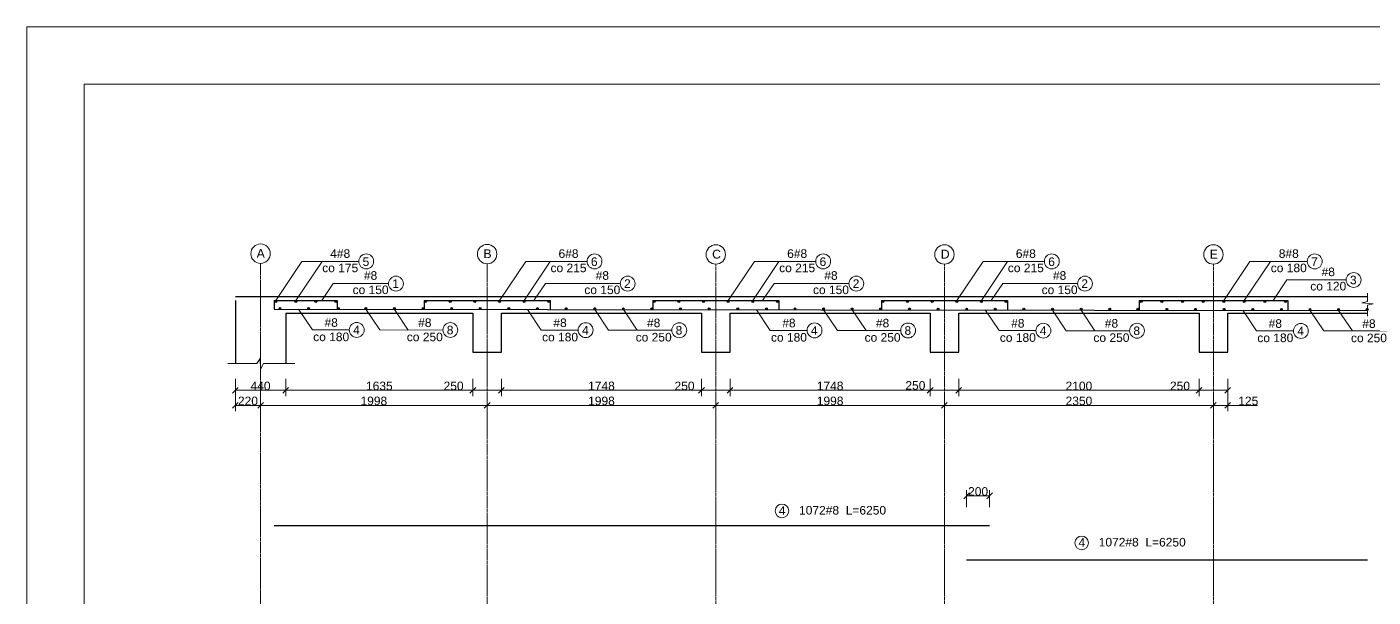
# Model space of a CAD drawing. Header units: millimetres. Extents: x 167217 to 300968, y 226456 to 301181.
# Drawn here: x 192665 to 204427, y 236325 to 241306 of the extents above; entities that cross this region are included whole.
import ezdxf

# ---------------------------------------------------------------- set-up
doc = ezdxf.new("R2010")
doc.units = ezdxf.units.MM
doc.linetypes.add('ACAD_ISO03W100', pattern=[30, 12, -18])
doc.linetypes.add('CENTER2', pattern=[28.575, 19.05, -3.175, 3.175, -3.175])
doc.layers.get('0').update_dxf_attribs({"lineweight": 5})
doc.layers.get('Defpoints').update_dxf_attribs({"lineweight": 25})
for name, color, linetype, lineweight in [('Linie', 7, 'Continuous', 5), ('opisówka', 255, 'Continuous', 5), ('Osie', 7, 'ACAD_ISO03W100', 5), ('zbrojenie dolne', 210, 'Continuous', 25), ('zbrojenie górne', 70, 'Continuous', 25), ('Ściany', 1, 'Continuous', 25)]:
    doc.layers.add(name, color=color, linetype=linetype, lineweight=lineweight)
doc.styles.add('KB2', font='arial.ttf', dxfattribs={"height": 230})
doc.styles.get("Standard").update_dxf_attribs({"font": 'arial.ttf'})
doc.dimstyles.new('Kopia KB2', dxfattribs={"dimscale": 0, "dimtxt": 75, "dimasz": 50, "dimexe": 50, "dimexo": 6.25, "dimtad": 1, "dimdec": 0, "dimtxsty": 'Standard', "dimblk": 'OBLIQUE', "dimcen": 2.5, "dimclrd": 256, "dimadec": 0, "dimazin": 0, "dimtfac": 1, "dimtdec": 0, "dimtmove": 0, "dimatfit": 2, "dimldrblk": 'DOT', "dimfxl": 100, "dimfxlon": 1, "dimlwd": 5, "dimlwe": 5, "dimarcsym": 0})

# ---------------------------------------------------------------- blocks, each defined once
blk = doc.blocks.new('*U61')
at = {"layer": 'Osie', "color": 0, "linetype": 'CENTER2', "transparency": 16777216}
blk.add_line((0, 616), (0, -10143), dxfattribs=at)
blk = doc.blocks.new('*U62')
at = {"layer": 'Osie', "color": 0, "linetype": 'CENTER2', "transparency": 16777216}
blk.add_line((0, 602), (0, -10148), dxfattribs=at)
blk = doc.blocks.new('*U63')
at = {"layer": 'Osie', "color": 0, "linetype": 'CENTER2', "transparency": 16777216}
blk.add_line((0, 599), (0, -10144), dxfattribs=at)
blk = doc.blocks.new('*U64')
at = {"layer": 'Osie', "color": 0, "linetype": 'CENTER2', "transparency": 16777216}
blk.add_line((0, 599), (0, -10144), dxfattribs=at)
blk = doc.blocks.new('*U65')
at = {"layer": 'Osie', "color": 0, "linetype": 'CENTER2', "transparency": 16777216}
blk.add_line((0, 599), (0, -10144), dxfattribs=at)
blk = doc.blocks.new('_Oblique')
at = {"color": 0, "linetype": 'ByBlock', "lineweight": -2}
blk.add_line((-0.5, -0.5), (0.5, 0.5), dxfattribs=at)
blk = doc.blocks.new('*D208')
at = {"layer": 'Defpoints', "color": 0, "lineweight": 5, "ltscale": 100, "transparency": 16777216}
for p in [(201076, 237209), (201076, 236951), (200876, 236651)]:
    blk.add_point(p, dxfattribs=at)
at = {"layer": 'opisówka', "color": 0, "linetype": 'Continuous', "lineweight": 5, "ltscale": 100, "transparency": 16777216}
for p, q in [((200876, 237109), (200876, 237259)), ((201076, 237109), (201076, 237259))]:
    blk.add_line(p, q, dxfattribs=at)
at = {"layer": 'opisówka', "linetype": 'Continuous', "lineweight": 5, "ltscale": 100, "transparency": 16777216}
blk.add_line((200876, 237209), (201076, 237209), dxfattribs=at)
at = {"layer": 'opisówka', "lineweight": 5, "ltscale": 100, "transparency": 16777216, "xscale": 50, "yscale": 50, "zscale": 50, "rotation": 180}
blk.add_blockref('_Oblique', (200876, 237209), dxfattribs=at)
at = {"layer": 'opisówka', "lineweight": 5, "ltscale": 100, "transparency": 16777216, "xscale": 50, "yscale": 50, "zscale": 50}
blk.add_blockref('_Oblique', (201076, 237209), dxfattribs=at)
at = {"layer": 'opisówka', "color": 0, "ltscale": 100, "transparency": 16777216, "insert": (200976, 237247), "char_height": 75, "attachment_point": 5}
blk.add_mtext('200', dxfattribs=at)
blk = doc.blocks.new('_Dot')
at = {"color": 0, "linetype": 'ByBlock', "lineweight": -2}
blk.add_line((-0.5, 0), (-1, 0), dxfattribs=at)
at = {"color": 0, "linetype": 'ByBlock', "const_width": 0.5}
blk.add_lwpolyline([(-0.25, 0, 1), (0.25, 0, 1)], format="xyb", close=True, dxfattribs=at)
blk = doc.blocks.new('*D220')
at = {"layer": 'Defpoints', "color": 0, "lineweight": 5, "ltscale": 100, "transparency": 16777216}
for p in [(194486, 238364), (194926, 238364), (194926, 238131)]:
    blk.add_point(p, dxfattribs=at)
at = {"layer": 'opisówka', "color": 0, "linetype": 'Continuous', "lineweight": 5, "ltscale": 100, "transparency": 16777216}
for p, q in [((194486, 238231), (194486, 238081)), ((194926, 238231), (194926, 238081))]:
    blk.add_line(p, q, dxfattribs=at)
at = {"layer": 'opisówka', "linetype": 'Continuous', "lineweight": 5, "ltscale": 100, "transparency": 16777216}
blk.add_line((194486, 238131), (194926, 238131), dxfattribs=at)
at = {"layer": 'opisówka', "lineweight": 5, "ltscale": 100, "transparency": 16777216, "xscale": 50, "yscale": 50, "zscale": 50, "rotation": 180}
blk.add_blockref('_Oblique', (194486, 238131), dxfattribs=at)
at = {"layer": 'opisówka', "lineweight": 5, "ltscale": 100, "transparency": 16777216, "xscale": 50, "yscale": 50, "zscale": 50}
blk.add_blockref('_Oblique', (194926, 238131), dxfattribs=at)
at = {"layer": 'opisówka', "color": 0, "ltscale": 100, "transparency": 16777216, "insert": (194706, 238169), "char_height": 75, "attachment_point": 5}
blk.add_mtext('440', dxfattribs=at)
blk = doc.blocks.new('*D221')
at = {"layer": 'Defpoints', "color": 0, "lineweight": 5, "ltscale": 100, "transparency": 16777216}
for p in [(196561, 238464), (194926, 238364), (196561, 238131)]:
    blk.add_point(p, dxfattribs=at)
at = {"layer": 'opisówka', "color": 0, "linetype": 'Continuous', "lineweight": 5, "ltscale": 100, "transparency": 16777216}
for p, q in [((194926, 238231), (194926, 238081)), ((196561, 238231), (196561, 238081))]:
    blk.add_line(p, q, dxfattribs=at)
at = {"layer": 'opisówka', "linetype": 'Continuous', "lineweight": 5, "ltscale": 100, "transparency": 16777216}
blk.add_line((194926, 238131), (196561, 238131), dxfattribs=at)
at = {"layer": 'opisówka', "lineweight": 5, "ltscale": 100, "transparency": 16777216, "xscale": 50, "yscale": 50, "zscale": 50, "rotation": 180}
blk.add_blockref('_Oblique', (194926, 238131), dxfattribs=at)
at = {"layer": 'opisówka', "lineweight": 5, "ltscale": 100, "transparency": 16777216, "xscale": 50, "yscale": 50, "zscale": 50}
blk.add_blockref('_Oblique', (196561, 238131), dxfattribs=at)
at = {"layer": 'opisówka', "color": 0, "ltscale": 100, "transparency": 16777216, "insert": (195744, 238169), "char_height": 75, "attachment_point": 5}
blk.add_mtext('{\\fArial|b0|i0|c238|p34;1635}', dxfattribs=at)
blk = doc.blocks.new('*D222')
at = {"layer": 'Defpoints', "color": 0, "lineweight": 5, "ltscale": 100, "transparency": 16777216}
for p in [(196561, 238464), (196811, 238464), (196811, 238131)]:
    blk.add_point(p, dxfattribs=at)
at = {"layer": 'opisówka', "color": 0, "linetype": 'Continuous', "lineweight": 5, "ltscale": 100, "transparency": 16777216}
for p, q in [((196561, 238231), (196561, 238081)), ((196811, 238231), (196811, 238081))]:
    blk.add_line(p, q, dxfattribs=at)
at = {"layer": 'opisówka', "linetype": 'Continuous', "lineweight": 5, "ltscale": 100, "transparency": 16777216}
for p, q in [((196309, 238131), (196561, 238131)), ((196561, 238131), (196811, 238131))]:
    blk.add_line(p, q, dxfattribs=at)
at = {"layer": 'opisówka', "lineweight": 5, "ltscale": 100, "transparency": 16777216, "xscale": 50, "yscale": 50, "zscale": 50, "rotation": 180}
blk.add_blockref('_Oblique', (196561, 238131), dxfattribs=at)
at = {"layer": 'opisówka', "lineweight": 5, "ltscale": 100, "transparency": 16777216, "xscale": 50, "yscale": 50, "zscale": 50}
blk.add_blockref('_Oblique', (196811, 238131), dxfattribs=at)
at = {"layer": 'opisówka', "color": 0, "ltscale": 100, "transparency": 16777216, "insert": (196393, 238169), "char_height": 75, "attachment_point": 5}
blk.add_mtext('250', dxfattribs=at)
blk = doc.blocks.new('*D223')
at = {"layer": 'Defpoints', "color": 0, "lineweight": 5, "ltscale": 100, "transparency": 16777216}
for p in [(196811, 238464), (198559, 238464), (198559, 238131)]:
    blk.add_point(p, dxfattribs=at)
at = {"layer": 'opisówka', "color": 0, "linetype": 'Continuous', "lineweight": 5, "ltscale": 100, "transparency": 16777216}
for p, q in [((196811, 238231), (196811, 238081)), ((198559, 238231), (198559, 238081))]:
    blk.add_line(p, q, dxfattribs=at)
at = {"layer": 'opisówka', "linetype": 'Continuous', "lineweight": 5, "ltscale": 100, "transparency": 16777216}
blk.add_line((196811, 238131), (198559, 238131), dxfattribs=at)
at = {"layer": 'opisówka', "lineweight": 5, "ltscale": 100, "transparency": 16777216, "xscale": 50, "yscale": 50, "zscale": 50, "rotation": 180}
blk.add_blockref('_Oblique', (196811, 238131), dxfattribs=at)
at = {"layer": 'opisówka', "lineweight": 5, "ltscale": 100, "transparency": 16777216, "xscale": 50, "yscale": 50, "zscale": 50}
blk.add_blockref('_Oblique', (198559, 238131), dxfattribs=at)
at = {"layer": 'opisówka', "color": 0, "ltscale": 100, "transparency": 16777216, "insert": (197685, 238169), "char_height": 75, "attachment_point": 5}
blk.add_mtext('{\\fArial|b0|i0|c238|p34;1748}', dxfattribs=at)
blk = doc.blocks.new('*D224')
at = {"layer": 'Defpoints', "color": 0, "lineweight": 5, "ltscale": 100, "transparency": 16777216}
for p in [(198559, 238464), (198809, 238464), (198809, 238131)]:
    blk.add_point(p, dxfattribs=at)
at = {"layer": 'opisówka', "color": 0, "linetype": 'Continuous', "lineweight": 5, "ltscale": 100, "transparency": 16777216}
for p, q in [((198559, 238231), (198559, 238081)), ((198809, 238231), (198809, 238081))]:
    blk.add_line(p, q, dxfattribs=at)
at = {"layer": 'opisówka', "linetype": 'Continuous', "lineweight": 5, "ltscale": 100, "transparency": 16777216}
for p, q in [((198327, 238131), (198559, 238131)), ((198559, 238131), (198809, 238131))]:
    blk.add_line(p, q, dxfattribs=at)
at = {"layer": 'opisówka', "lineweight": 5, "ltscale": 100, "transparency": 16777216, "xscale": 50, "yscale": 50, "zscale": 50, "rotation": 180}
blk.add_blockref('_Oblique', (198559, 238131), dxfattribs=at)
at = {"layer": 'opisówka', "lineweight": 5, "ltscale": 100, "transparency": 16777216, "xscale": 50, "yscale": 50, "zscale": 50}
blk.add_blockref('_Oblique', (198809, 238131), dxfattribs=at)
at = {"layer": 'opisówka', "color": 0, "ltscale": 100, "transparency": 16777216, "insert": (198411, 238169), "char_height": 75, "attachment_point": 5}
blk.add_mtext('250', dxfattribs=at)
blk = doc.blocks.new('*D225')
at = {"layer": 'Defpoints', "color": 0, "lineweight": 5, "ltscale": 100, "transparency": 16777216}
for p in [(198809, 238464), (200557, 238464), (200557, 238131)]:
    blk.add_point(p, dxfattribs=at)
at = {"layer": 'opisówka', "color": 0, "linetype": 'Continuous', "lineweight": 5, "ltscale": 100, "transparency": 16777216}
for p, q in [((198809, 238231), (198809, 238081)), ((200557, 238231), (200557, 238081))]:
    blk.add_line(p, q, dxfattribs=at)
at = {"layer": 'opisówka', "linetype": 'Continuous', "lineweight": 5, "ltscale": 100, "transparency": 16777216}
blk.add_line((198809, 238131), (200557, 238131), dxfattribs=at)
at = {"layer": 'opisówka', "lineweight": 5, "ltscale": 100, "transparency": 16777216, "xscale": 50, "yscale": 50, "zscale": 50, "rotation": 180}
blk.add_blockref('_Oblique', (198809, 238131), dxfattribs=at)
at = {"layer": 'opisówka', "lineweight": 5, "ltscale": 100, "transparency": 16777216, "xscale": 50, "yscale": 50, "zscale": 50}
blk.add_blockref('_Oblique', (200557, 238131), dxfattribs=at)
at = {"layer": 'opisówka', "color": 0, "ltscale": 100, "transparency": 16777216, "insert": (199683, 238169), "char_height": 75, "attachment_point": 5}
blk.add_mtext('{\\fArial|b0|i0|c238|p34;1748}', dxfattribs=at)
blk = doc.blocks.new('*D226')
at = {"layer": 'Defpoints', "color": 0, "lineweight": 5, "ltscale": 100, "transparency": 16777216}
for p in [(200557, 238464), (200807, 238464), (200807, 238131)]:
    blk.add_point(p, dxfattribs=at)
at = {"layer": 'opisówka', "color": 0, "linetype": 'Continuous', "lineweight": 5, "ltscale": 100, "transparency": 16777216}
for p, q in [((200557, 238231), (200557, 238081)), ((200807, 238231), (200807, 238081))]:
    blk.add_line(p, q, dxfattribs=at)
at = {"layer": 'opisówka', "linetype": 'Continuous', "lineweight": 5, "ltscale": 100, "transparency": 16777216}
blk.add_line((200557, 238131), (200807, 238131), dxfattribs=at)
at = {"layer": 'opisówka', "lineweight": 5, "ltscale": 100, "transparency": 16777216, "xscale": 50, "yscale": 50, "zscale": 50, "rotation": 180}
blk.add_blockref('_Oblique', (200557, 238131), dxfattribs=at)
at = {"layer": 'opisówka', "lineweight": 5, "ltscale": 100, "transparency": 16777216, "xscale": 50, "yscale": 50, "zscale": 50}
blk.add_blockref('_Oblique', (200807, 238131), dxfattribs=at)
at = {"layer": 'opisówka', "color": 0, "ltscale": 100, "transparency": 16777216, "insert": (200428, 238173), "char_height": 75, "attachment_point": 5}
blk.add_mtext('250', dxfattribs=at)
blk = doc.blocks.new('*D227')
at = {"layer": 'Defpoints', "color": 0, "lineweight": 5, "ltscale": 100, "transparency": 16777216}
for p in [(200807, 238464), (202907, 238464), (202907, 238131)]:
    blk.add_point(p, dxfattribs=at)
at = {"layer": 'opisówka', "color": 0, "linetype": 'Continuous', "lineweight": 5, "ltscale": 100, "transparency": 16777216}
for p, q in [((200807, 238231), (200807, 238081)), ((202907, 238231), (202907, 238081))]:
    blk.add_line(p, q, dxfattribs=at)
at = {"layer": 'opisówka', "linetype": 'Continuous', "lineweight": 5, "ltscale": 100, "transparency": 16777216}
blk.add_line((200807, 238131), (202907, 238131), dxfattribs=at)
at = {"layer": 'opisówka', "lineweight": 5, "ltscale": 100, "transparency": 16777216, "xscale": 50, "yscale": 50, "zscale": 50, "rotation": 180}
blk.add_blockref('_Oblique', (200807, 238131), dxfattribs=at)
at = {"layer": 'opisówka', "lineweight": 5, "ltscale": 100, "transparency": 16777216, "xscale": 50, "yscale": 50, "zscale": 50}
blk.add_blockref('_Oblique', (202907, 238131), dxfattribs=at)
at = {"layer": 'opisówka', "color": 0, "ltscale": 100, "transparency": 16777216, "insert": (201857, 238169), "char_height": 75, "attachment_point": 5}
blk.add_mtext('{\\fArial|b0|i0|c238|p34;2100}', dxfattribs=at)
blk = doc.blocks.new('*D228')
at = {"layer": 'Defpoints', "color": 0, "lineweight": 5, "ltscale": 100, "transparency": 16777216}
for p in [(202907, 238464), (203157, 238464), (203157, 238131)]:
    blk.add_point(p, dxfattribs=at)
at = {"layer": 'opisówka', "color": 0, "linetype": 'Continuous', "lineweight": 5, "ltscale": 100, "transparency": 16777216}
for p, q in [((202907, 238231), (202907, 238081)), ((203157, 238231), (203157, 238081))]:
    blk.add_line(p, q, dxfattribs=at)
at = {"layer": 'opisówka', "linetype": 'Continuous', "lineweight": 5, "ltscale": 100, "transparency": 16777216}
for p, q in [((202656, 238131), (202907, 238131)), ((202907, 238131), (203157, 238131))]:
    blk.add_line(p, q, dxfattribs=at)
at = {"layer": 'opisówka', "lineweight": 5, "ltscale": 100, "transparency": 16777216, "xscale": 50, "yscale": 50, "zscale": 50, "rotation": 180}
blk.add_blockref('_Oblique', (202907, 238131), dxfattribs=at)
at = {"layer": 'opisówka', "lineweight": 5, "ltscale": 100, "transparency": 16777216, "xscale": 50, "yscale": 50, "zscale": 50}
blk.add_blockref('_Oblique', (203157, 238131), dxfattribs=at)
at = {"layer": 'opisówka', "color": 0, "ltscale": 100, "transparency": 16777216, "insert": (202740, 238169), "char_height": 75, "attachment_point": 5}
blk.add_mtext('250', dxfattribs=at)
blk = doc.blocks.new('*D219')
at = {"layer": 'Defpoints', "color": 0, "lineweight": 5, "ltscale": 100, "transparency": 16777216}
for p in [(194486, 238361), (194706, 238361), (194706, 237999)]:
    blk.add_point(p, dxfattribs=at)
at = {"layer": 'opisówka', "color": 0, "linetype": 'Continuous', "lineweight": 5, "ltscale": 100, "transparency": 16777216}
for p, q in [((194486, 238099), (194486, 237949)), ((194706, 238099), (194706, 237949))]:
    blk.add_line(p, q, dxfattribs=at)
at = {"layer": 'opisówka', "linetype": 'Continuous', "lineweight": 5, "ltscale": 100, "transparency": 16777216}
blk.add_line((194486, 237999), (194706, 237999), dxfattribs=at)
at = {"layer": 'opisówka', "lineweight": 5, "ltscale": 100, "transparency": 16777216, "xscale": 50, "yscale": 50, "zscale": 50, "rotation": 180}
blk.add_blockref('_Oblique', (194486, 237999), dxfattribs=at)
at = {"layer": 'opisówka', "lineweight": 5, "ltscale": 100, "transparency": 16777216, "xscale": 50, "yscale": 50, "zscale": 50}
blk.add_blockref('_Oblique', (194706, 237999), dxfattribs=at)
at = {"layer": 'opisówka', "color": 0, "ltscale": 100, "transparency": 16777216, "insert": (194596, 238038), "char_height": 75, "attachment_point": 5}
blk.add_mtext('220', dxfattribs=at)
blk = doc.blocks.new('*D229')
at = {"layer": 'Defpoints', "color": 0, "lineweight": 5, "ltscale": 100, "transparency": 16777216}
for p in [(196686, 238464), (194706, 238364), (196686, 237999)]:
    blk.add_point(p, dxfattribs=at)
at = {"layer": 'opisówka', "color": 0, "linetype": 'Continuous', "lineweight": 5, "ltscale": 100, "transparency": 16777216}
for p, q in [((194706, 238099), (194706, 237949)), ((196686, 238099), (196686, 237949))]:
    blk.add_line(p, q, dxfattribs=at)
at = {"layer": 'opisówka', "linetype": 'Continuous', "lineweight": 5, "ltscale": 100, "transparency": 16777216}
blk.add_line((194706, 237999), (196686, 237999), dxfattribs=at)
at = {"layer": 'opisówka', "lineweight": 5, "ltscale": 100, "transparency": 16777216, "xscale": 50, "yscale": 50, "zscale": 50, "rotation": 180}
blk.add_blockref('_Oblique', (194706, 237999), dxfattribs=at)
at = {"layer": 'opisówka', "lineweight": 5, "ltscale": 100, "transparency": 16777216, "xscale": 50, "yscale": 50, "zscale": 50}
blk.add_blockref('_Oblique', (196686, 237999), dxfattribs=at)
at = {"layer": 'opisówka', "color": 0, "ltscale": 100, "transparency": 16777216, "insert": (195696, 238038), "char_height": 75, "attachment_point": 5}
blk.add_mtext('{\\fArial|b0|i0|c238|p34;1998}', dxfattribs=at)
blk = doc.blocks.new('*D230')
at = {"layer": 'Defpoints', "color": 0, "lineweight": 5, "ltscale": 100, "transparency": 16777216}
for p in [(196686, 238464), (198684, 238464), (198684, 237999)]:
    blk.add_point(p, dxfattribs=at)
at = {"layer": 'opisówka', "color": 0, "linetype": 'Continuous', "lineweight": 5, "ltscale": 100, "transparency": 16777216}
for p, q in [((196686, 238099), (196686, 237949)), ((198684, 238099), (198684, 237949))]:
    blk.add_line(p, q, dxfattribs=at)
at = {"layer": 'opisówka', "linetype": 'Continuous', "lineweight": 5, "ltscale": 100, "transparency": 16777216}
blk.add_line((196686, 237999), (198684, 237999), dxfattribs=at)
at = {"layer": 'opisówka', "lineweight": 5, "ltscale": 100, "transparency": 16777216, "xscale": 50, "yscale": 50, "zscale": 50, "rotation": 180}
blk.add_blockref('_Oblique', (196686, 237999), dxfattribs=at)
at = {"layer": 'opisówka', "lineweight": 5, "ltscale": 100, "transparency": 16777216, "xscale": 50, "yscale": 50, "zscale": 50}
blk.add_blockref('_Oblique', (198684, 237999), dxfattribs=at)
at = {"layer": 'opisówka', "color": 0, "ltscale": 100, "transparency": 16777216, "insert": (197685, 238038), "char_height": 75, "attachment_point": 5}
blk.add_mtext('{\\fArial|b0|i0|c238|p34;1998}', dxfattribs=at)
blk = doc.blocks.new('*D231')
at = {"layer": 'Defpoints', "color": 0, "lineweight": 5, "ltscale": 100, "transparency": 16777216}
for p in [(198684, 238464), (200682, 238464), (200682, 237999)]:
    blk.add_point(p, dxfattribs=at)
at = {"layer": 'opisówka', "color": 0, "linetype": 'Continuous', "lineweight": 5, "ltscale": 100, "transparency": 16777216}
for p, q in [((198684, 238099), (198684, 237949)), ((200682, 238099), (200682, 237949))]:
    blk.add_line(p, q, dxfattribs=at)
at = {"layer": 'opisówka', "linetype": 'Continuous', "lineweight": 5, "ltscale": 100, "transparency": 16777216}
blk.add_line((198684, 237999), (200682, 237999), dxfattribs=at)
at = {"layer": 'opisówka', "lineweight": 5, "ltscale": 100, "transparency": 16777216, "xscale": 50, "yscale": 50, "zscale": 50, "rotation": 180}
blk.add_blockref('_Oblique', (198684, 237999), dxfattribs=at)
at = {"layer": 'opisówka', "lineweight": 5, "ltscale": 100, "transparency": 16777216, "xscale": 50, "yscale": 50, "zscale": 50}
blk.add_blockref('_Oblique', (200682, 237999), dxfattribs=at)
at = {"layer": 'opisówka', "color": 0, "ltscale": 100, "transparency": 16777216, "insert": (199683, 238038), "char_height": 75, "attachment_point": 5}
blk.add_mtext('{\\fArial|b0|i0|c238|p34;1998}', dxfattribs=at)
blk = doc.blocks.new('*D232')
at = {"layer": 'Defpoints', "color": 0, "lineweight": 5, "ltscale": 100, "transparency": 16777216}
for p in [(200682, 238464), (203032, 238464), (203032, 237999)]:
    blk.add_point(p, dxfattribs=at)
at = {"layer": 'opisówka', "color": 0, "linetype": 'Continuous', "lineweight": 5, "ltscale": 100, "transparency": 16777216}
for p, q in [((200682, 238099), (200682, 237949)), ((203032, 238099), (203032, 237949))]:
    blk.add_line(p, q, dxfattribs=at)
at = {"layer": 'opisówka', "linetype": 'Continuous', "lineweight": 5, "ltscale": 100, "transparency": 16777216}
blk.add_line((200682, 237999), (203032, 237999), dxfattribs=at)
at = {"layer": 'opisówka', "lineweight": 5, "ltscale": 100, "transparency": 16777216, "xscale": 50, "yscale": 50, "zscale": 50, "rotation": 180}
blk.add_blockref('_Oblique', (200682, 237999), dxfattribs=at)
at = {"layer": 'opisówka', "lineweight": 5, "ltscale": 100, "transparency": 16777216, "xscale": 50, "yscale": 50, "zscale": 50}
blk.add_blockref('_Oblique', (203032, 237999), dxfattribs=at)
at = {"layer": 'opisówka', "color": 0, "ltscale": 100, "transparency": 16777216, "insert": (201857, 238038), "char_height": 75, "attachment_point": 5}
blk.add_mtext('{\\fArial|b0|i0|c238|p34;2350}', dxfattribs=at)
blk = doc.blocks.new('*D233')
at = {"layer": 'Defpoints', "color": 0, "lineweight": 5, "ltscale": 100, "transparency": 16777216}
for p in [(203032, 238464), (203157, 238464), (203157, 237999)]:
    blk.add_point(p, dxfattribs=at)
at = {"layer": 'opisówka', "color": 0, "linetype": 'Continuous', "lineweight": 5, "ltscale": 100, "transparency": 16777216}
for p, q in [((203032, 238099), (203032, 237949)), ((203157, 238099), (203157, 237949))]:
    blk.add_line(p, q, dxfattribs=at)
at = {"layer": 'opisówka', "linetype": 'Continuous', "lineweight": 5, "ltscale": 100, "transparency": 16777216}
for p in [(203032, 237999), (203417, 237999)]:
    blk.add_line(p, (203157, 237999), dxfattribs=at)
at = {"layer": 'opisówka', "lineweight": 5, "ltscale": 100, "transparency": 16777216, "xscale": 50, "yscale": 50, "zscale": 50, "rotation": 180}
blk.add_blockref('_Oblique', (203032, 237999), dxfattribs=at)
at = {"layer": 'opisówka', "lineweight": 5, "ltscale": 100, "transparency": 16777216, "xscale": 50, "yscale": 50, "zscale": 50}
blk.add_blockref('_Oblique', (203157, 237999), dxfattribs=at)
at = {"layer": 'opisówka', "color": 0, "ltscale": 100, "transparency": 16777216, "insert": (203337, 238038), "char_height": 75, "attachment_point": 5}
blk.add_mtext('125', dxfattribs=at)
blk = doc.blocks.new('*U213')
at = {"layer": 'zbrojenie górne', "ltscale": 100}
h = blk.add_hatch(color=256, dxfattribs=at)
h.dxf.hatch_style = 1
h.paths.add_polyline_path([(-8, 0, 1), (8, 0, 1)])
blk.add_circle((0, 0), 8, dxfattribs=at)
blk = doc.blocks.new('*U214')
at = {"layer": 'zbrojenie górne', "color": 0, "linetype": 'ByBlock', "lineweight": -2, "transparency": 16777216}
for p in [(0, 0), (180, 0), (360, 0), (540, 0), (720, 0), (900, 0), (1080, 0), (1260, 0)]:
    blk.add_blockref('*U213', p, dxfattribs=at)
blk = doc.blocks.new('*U215')
at = {"layer": 'zbrojenie górne', "ltscale": 100}
h = blk.add_hatch(color=256, dxfattribs=at)
h.dxf.hatch_style = 1
h.paths.add_polyline_path([(-8, 0, 1), (8, 0, 1)])
blk.add_circle((0, 0), 8, dxfattribs=at)
blk = doc.blocks.new('*U216')
at = {"layer": 'zbrojenie górne', "color": 0, "linetype": 'ByBlock', "lineweight": -2, "transparency": 16777216}
for p in [(0, 0), (215, 0), (430, 0), (645, 0), (860, 0), (1075, 0)]:
    blk.add_blockref('*U215', p, dxfattribs=at)
blk = doc.blocks.new('*U209')
at = {"layer": 'zbrojenie górne', "ltscale": 100}
h = blk.add_hatch(color=256, dxfattribs=at)
h.dxf.hatch_style = 1
h.paths.add_polyline_path([(-8, 0, 1), (8, 0, 1)])
blk.add_circle((0, 0), 8, dxfattribs=at)
blk = doc.blocks.new('*U210')
at = {"layer": 'zbrojenie górne', "color": 0, "linetype": 'ByBlock', "lineweight": -2, "transparency": 16777216}
for p in [(0, 0), (175, 0), (350, 0), (525, 0)]:
    blk.add_blockref('*U209', p, dxfattribs=at)
blk = doc.blocks.new('*U211')
at = {"layer": 'zbrojenie górne', "ltscale": 100}
h = blk.add_hatch(color=256, dxfattribs=at)
h.dxf.hatch_style = 1
h.paths.add_polyline_path([(-8, 0, 1), (8, 0, 1)])
blk.add_circle((0, 0), 8, dxfattribs=at)
blk = doc.blocks.new('*U212')
at = {"layer": 'zbrojenie górne', "color": 0, "linetype": 'ByBlock', "lineweight": -2, "transparency": 16777216}
for p in [(0, 0), (215, 0), (430, 0), (645, 0), (860, 0), (1075, 0)]:
    blk.add_blockref('*U211', p, dxfattribs=at)
blk = doc.blocks.new('*U217')
at = {"layer": 'zbrojenie górne', "ltscale": 100}
h = blk.add_hatch(color=256, dxfattribs=at)
h.dxf.hatch_style = 1
h.paths.add_polyline_path([(-8, 0, 1), (8, 0, 1)])
blk.add_circle((0, 0), 8, dxfattribs=at)
blk = doc.blocks.new('*U218')
at = {"layer": 'zbrojenie górne', "color": 0, "linetype": 'ByBlock', "lineweight": -2, "transparency": 16777216}
for p in [(0, 0), (215, 0), (430, 0), (645, 0), (860, 0), (1075, 0)]:
    blk.add_blockref('*U217', p, dxfattribs=at)

msp = doc.modelspace()

# ---------------------------------------------------------------- hatches: boundary and pattern name
at = {"layer": 'zbrojenie dolne', "ltscale": 100}
h = msp.add_hatch(color=256, dxfattribs=at)
h.dxf.hatch_style = 1
h.paths.add_polyline_path([(194884.1, 238847.4, 1), (194868.1, 238847.5, 1)])
h = msp.add_hatch(color=256, dxfattribs=at)
h.dxf.hatch_style = 1
h.paths.add_polyline_path([(195134.1, 238847.2, 1), (195118.1, 238847.2, 1)])
h = msp.add_hatch(color=256, dxfattribs=at)
h.dxf.hatch_style = 1
h.paths.add_polyline_path([(195378.4, 238846.9, 1), (195394.4, 238846.9, 1)])
h = msp.add_hatch(color=256, dxfattribs=at)
h.dxf.hatch_style = 1
h.paths.add_polyline_path([(195634.1, 238846.7, 1), (195618.1, 238846.7, 1)])
h = msp.add_hatch(color=256, dxfattribs=at)
h.dxf.hatch_style = 1
h.paths.add_polyline_path([(195884.1, 238846.4, 1), (195868.1, 238846.4, 1)])
h = msp.add_hatch(color=256, dxfattribs=at)
h.dxf.hatch_style = 1
h.paths.add_polyline_path([(196134.1, 238846.1, 1), (196118.1, 238846.1, 1)])
h = msp.add_hatch(color=256, dxfattribs=at)
h.dxf.hatch_style = 1
h.paths.add_polyline_path([(196384.1, 238845.9, 1), (196368.1, 238845.9, 1)])
h = msp.add_hatch(color=256, dxfattribs=at)
h.dxf.hatch_style = 1
h.paths.add_polyline_path([(196634.1, 238845.6, 1), (196618.1, 238845.6, 1)])
h = msp.add_hatch(color=256, dxfattribs=at)
h.dxf.hatch_style = 1
h.paths.add_polyline_path([(196884.1, 238845.3, 1), (196868.1, 238845.4, 1)])
h = msp.add_hatch(color=256, dxfattribs=at)
h.dxf.hatch_style = 1
h.paths.add_polyline_path([(197134.1, 238845.1, 1), (197118.1, 238845.1, 1)])
h = msp.add_hatch(color=256, dxfattribs=at)
h.dxf.hatch_style = 1
h.paths.add_polyline_path([(197384.1, 238844.8, 1), (197368.1, 238844.8, 1)])
h = msp.add_hatch(color=256, dxfattribs=at)
h.dxf.hatch_style = 1
h.paths.add_polyline_path([(197634.1, 238844.6, 1), (197618.1, 238844.6, 1)])
h = msp.add_hatch(color=256, dxfattribs=at)
h.dxf.hatch_style = 1
h.paths.add_polyline_path([(197884.1, 238844.3, 1), (197868.1, 238844.3, 1)])
h = msp.add_hatch(color=256, dxfattribs=at)
h.dxf.hatch_style = 1
h.paths.add_polyline_path([(198116.8, 238844, 1), (198132.8, 238844, 1)])
h = msp.add_hatch(color=256, dxfattribs=at)
h.dxf.hatch_style = 1
h.paths.add_polyline_path([(198384.1, 238843.8, 1), (198368.1, 238843.8, 1)])
h = msp.add_hatch(color=256, dxfattribs=at)
h.dxf.hatch_style = 1
h.paths.add_polyline_path([(198634.1, 238843.5, 1), (198618.1, 238843.5, 1)])
h = msp.add_hatch(color=256, dxfattribs=at)
h.dxf.hatch_style = 1
h.paths.add_polyline_path([(198884.1, 238843.2, 1), (198868.1, 238843.3, 1)])
h = msp.add_hatch(color=256, dxfattribs=at)
h.dxf.hatch_style = 1
h.paths.add_polyline_path([(199134.1, 238843, 1), (199118.1, 238843, 1)])
h = msp.add_hatch(color=256, dxfattribs=at)
h.dxf.hatch_style = 1
h.paths.add_polyline_path([(199384.1, 238842.7, 1), (199368.1, 238842.7, 1)])
h = msp.add_hatch(color=256, dxfattribs=at)
h.dxf.hatch_style = 1
h.paths.add_polyline_path([(199634.1, 238842.5, 1), (199618.1, 238842.5, 1)])
h = msp.add_hatch(color=256, dxfattribs=at)
h.dxf.hatch_style = 1
h.paths.add_polyline_path([(199884.1, 238842.2, 1), (199868.1, 238842.2, 1)])
h = msp.add_hatch(color=256, dxfattribs=at)
h.dxf.hatch_style = 1
h.paths.add_polyline_path([(200114.2, 238841.9, 1), (200130.2, 238841.9, 1)])
h = msp.add_hatch(color=256, dxfattribs=at)
h.dxf.hatch_style = 1
h.paths.add_polyline_path([(200384.1, 238841.7, 1), (200368.1, 238841.7, 1)])
h = msp.add_hatch(color=256, dxfattribs=at)
h.dxf.hatch_style = 1
h.paths.add_polyline_path([(200634.1, 238841.4, 1), (200618.1, 238841.4, 1)])
h = msp.add_hatch(color=256, dxfattribs=at)
h.dxf.hatch_style = 1
h.paths.add_polyline_path([(200884.1, 238841.2, 1), (200868.1, 238841.2, 1)])
h = msp.add_hatch(color=256, dxfattribs=at)
h.dxf.hatch_style = 1
h.paths.add_polyline_path([(201134.1, 238840.9, 1), (201118.1, 238840.9, 1)])
h = msp.add_hatch(color=256, dxfattribs=at)
h.dxf.hatch_style = 1
h.paths.add_polyline_path([(201384.1, 238840.6, 1), (201368.1, 238840.6, 1)])
h = msp.add_hatch(color=256, dxfattribs=at)
h.dxf.hatch_style = 1
h.paths.add_polyline_path([(201634.1, 238840.4, 1), (201618.1, 238840.4, 1)])
h = msp.add_hatch(color=256, dxfattribs=at)
h.dxf.hatch_style = 1
h.paths.add_polyline_path([(201884.1, 238840.1, 1), (201868.1, 238840.1, 1)])
h = msp.add_hatch(color=256, dxfattribs=at)
h.dxf.hatch_style = 1
h.paths.add_polyline_path([(202134.1, 238839.8, 1), (202118.1, 238839.9, 1)])
h = msp.add_hatch(color=256, dxfattribs=at)
h.dxf.hatch_style = 1
h.paths.add_polyline_path([(202364.4, 238839.6, 1), (202380.4, 238839.6, 1)])
h = msp.add_hatch(color=256, dxfattribs=at)
h.dxf.hatch_style = 1
h.paths.add_polyline_path([(202634.1, 238839.3, 1), (202618.1, 238839.3, 1)])
h = msp.add_hatch(color=256, dxfattribs=at)
h.dxf.hatch_style = 1
h.paths.add_polyline_path([(202884.1, 238839.1, 1), (202868.1, 238839.1, 1)])
h = msp.add_hatch(color=256, dxfattribs=at)
h.dxf.hatch_style = 1
h.paths.add_polyline_path([(203134.1, 238838.8, 1), (203118.1, 238838.8, 1)])
h = msp.add_hatch(color=256, dxfattribs=at)
h.dxf.hatch_style = 1
h.paths.add_polyline_path([(203384.1, 238838.5, 1), (203368.1, 238838.6, 1)])
h = msp.add_hatch(color=256, dxfattribs=at)
h.dxf.hatch_style = 1
h.paths.add_polyline_path([(203634.1, 238838.3, 1), (203618.1, 238838.3, 1)])
h = msp.add_hatch(color=256, dxfattribs=at)
h.dxf.hatch_style = 1
h.paths.add_polyline_path([(203884.1, 238838, 1), (203868.1, 238838, 1)])
h = msp.add_hatch(color=256, dxfattribs=at)
h.dxf.hatch_style = 1
h.paths.add_polyline_path([(204134.1, 238837.8, 1), (204118.1, 238837.8, 1)])
h = msp.add_hatch(color=256, dxfattribs=at)
h.dxf.hatch_style = 1
h.paths.add_polyline_path([(204384.1, 238837.5, 1), (204368.1, 238837.5, 1)])

# ---------------------------------------------------------------- linework, layer by layer
at = {"layer": 'opisówka', "ltscale": 100}
for p, q in [((195068, 239257.3), (194838.6, 238914.8)), ((195243, 239257.3), (195013.6, 238914.8)), ((195068, 239257.3), (195564.2, 239257.3)), ((197023, 239257.3), (196793.6, 238914.8)), ((197238, 239257.3), (197008.6, 238914.8)), ((197023, 239257.3), (197559.2, 239257.3)), ((199021, 239257.3), (198791.6, 238914.8)), ((199236, 239257.3), (199006.6, 238914.8)), ((199021, 239257.3), (199557.2, 239257.3)), ((201019, 239257.3), (200789.6, 238914.8)), ((201234, 239257.3), (201004.6, 238914.8)), ((201019, 239257.3), (201555.2, 239257.3)), ((203351.5, 239257.3), (203122.1, 238914.8)), ((203531.5, 239257.3), (203302.1, 238914.8)), ((203351.5, 239257.3), (203852.7, 239257.3)), ((195340.4, 239063.4), (195240.9, 238914.8)), ((195340.4, 239063.4), (195824.1, 239063.4)), ((197194.7, 239063.4), (197095.2, 238914.8)), ((197194.7, 239063.4), (197848.9, 239063.4)), ((199192.7, 239063.4), (199093.2, 238914.8)), ((199192.7, 239063.4), (199846.9, 239063.4)), ((201190.7, 239063.4), (201091.2, 238914.8)), ((201190.7, 239063.4), (201844.9, 239063.4)), ((203674.6, 239095.2), (203553.8, 238914.8)), ((203674.6, 239095.2), (204192.1, 239095.2)), ((204378, 238905.8), (204328.9, 238895.9)), ((204378, 238979.6), (204378, 238905.8)), ((195159.4, 238658.7), (195038.5, 238839.1)), ((195746.9, 238658.3), (195626.1, 238838.7)), ((195996.9, 238658), (195876.1, 238838.4)), ((197159.4, 238656.6), (197038.5, 238837)), ((197746.9, 238656.2), (197626.1, 238836.6)), ((197996.9, 238656), (197876.1, 238836.3)), ((199159.4, 238654.5), (199038.5, 238834.9)), ((199746.9, 238654.1), (199626.1, 238834.5)), ((199996.9, 238653.9), (199876.1, 238834.2)), ((201159.4, 238652.4), (201038.5, 238832.8)), ((201746.9, 238652), (201626.1, 238832.4)), ((201996.9, 238651.8), (201876.1, 238832.1)), ((203409.4, 238650.1), (203288.5, 238830.4)), ((203996.9, 238649.7), (203876.1, 238830)), ((204246.9, 238649.4), (204126.1, 238829.8)), ((204328.9, 238895.9), (204427.1, 238888)), ((204427.1, 238888), (204378, 238875.8)), ((204378, 238875.8), (204378, 238829.5)), ((204378, 238829.5), (204378, 238779.3)), ((195159.4, 238658.7), (195481.5, 238658.7)), ((195746.9, 238658.3), (196299.6, 238658)), ((197159.4, 238656.6), (197481.5, 238656.6)), ((197746.9, 238656.2), (198299.6, 238655.9)), ((199159.4, 238654.5), (199481.5, 238654.5)), ((199746.9, 238654.1), (200299.6, 238653.8)), ((201159.4, 238652.4), (201481.5, 238652.4)), ((201746.9, 238652), (202299.6, 238651.8)), ((203409.4, 238650.1), (203731.5, 238650.1)), ((203996.9, 238649.7), (204549.6, 238649.4)), ((194486.1, 238364.5), (194419.3, 238364.5)), ((194486.1, 238364.5), (194674.6, 238364.5)), ((194674.6, 238364.5), (194703.3, 238409)), ((194703.3, 238409), (194706, 238316.2)), ((194706, 238316.2), (194732, 238364.5)), ((194732, 238364.5), (194926.1, 238364.5)), ((194926.1, 238364.5), (195005.1, 238364.5))]:
    msp.add_line(p, q, dxfattribs=at)
for points in [[(192664.5, 241305.9), (213664.5, 241305.9), (213664.5, 226455.9), (192664.5, 226455.9)], [(193164.5, 240805.9), (213164.5, 240805.9), (213164.5, 226955.9), (193164.5, 226955.9)]]:
    msp.add_lwpolyline(points, close=True, dxfattribs=at)
for centre, radius in [((194706.1, 239324.9), 84.8), ((196686.1, 239321.4), 84.8), ((198684.1, 239317.9), 84.8), ((200682.1, 239317.9), 84.8), ((203032.1, 239317.9), 84.8), ((195629.2, 239257.3), 65), ((197624.2, 239257.3), 65), ((199622.2, 239257.3), 65), ((201620.2, 239257.3), 65), ((203917.7, 239257.3), 65), ((204257.1, 239095.2), 65), ((195889.1, 239063.4), 65), ((197913.9, 239063.4), 65), ((199911.9, 239063.4), 65), ((201909.9, 239063.4), 65), ((195546.5, 238658.7), 65), ((196364.6, 238658), 65), ((197546.5, 238656.6), 65), ((198364.6, 238655.9), 65), ((199546.5, 238654.5), 65), ((200364.6, 238653.8), 65), ((201546.5, 238652.4), 65), ((202364.6, 238651.7), 65), ((203796.5, 238650.1), 65), ((199262.4, 237077.3), 59.8), ((201881, 236798.3), 59.8)]:
    msp.add_circle(centre, radius, dxfattribs=at)
at = {"layer": 'zbrojenie dolne', "ltscale": 100}
for p, q in [((194826.1, 238839.5), (204378, 238829.5)), ((194826.1, 236950.9), (201076.1, 236950.9)), ((200876.1, 236650.9), (204378, 236650.9))]:
    msp.add_line(p, q, dxfattribs=at)
for centre in [(194876.1, 238847.4), (195126.1, 238847.2), (195386.4, 238846.9), (195626.1, 238846.7), (195876.1, 238846.4), (196126.1, 238846.1), (196376.1, 238845.9), (196626.1, 238845.6), (196876.1, 238845.4), (197126.1, 238845.1), (197376.1, 238844.8), (197626.1, 238844.6), (197876.1, 238844.3), (198124.8, 238844), (198376.1, 238843.8), (198626.1, 238843.5), (198876.1, 238843.3), (199126.1, 238843), (199376.1, 238842.7), (199626.1, 238842.5), (199876.1, 238842.2), (200122.2, 238841.9), (200376.1, 238841.7), (200626.1, 238841.4), (200876.1, 238841.2), (201126.1, 238840.9), (201376.1, 238840.6), (201626.1, 238840.4), (201876.1, 238840.1), (202126.1, 238839.9), (202372.4, 238839.6), (202626.1, 238839.3), (202876.1, 238839.1), (203126.1, 238838.8), (203376.1, 238838.5), (203626.1, 238838.3), (203876.1, 238838), (204126.1, 238837.8), (204376.1, 238837.5)]:
    msp.add_circle(centre, 8, dxfattribs=at)
at = {"layer": 'zbrojenie górne', "ltscale": 100}
for p, q in [((194826.1, 238914.8), (195376.1, 238914.8)), ((194826.1, 238914.8), (194826.1, 238839.5)), ((195376.1, 238914.8), (195376.1, 238838.9)), ((196136.1, 238914.8), (197236.1, 238914.8)), ((196136.1, 238914.8), (196136.1, 238838.1)), ((197236.1, 238914.8), (197236.1, 238837)), ((198134.1, 238914.7), (199234.1, 238914.7)), ((198134.1, 238914.7), (198134.1, 238836)), ((199234.1, 238914.7), (199234.1, 238834.9)), ((200132.1, 238914.6), (201232.1, 238914.6)), ((200132.1, 238914.6), (200132.1, 238836.7)), ((201232.1, 238914.6), (201232.1, 238832.8)), ((202382.1, 238914.8), (203682.1, 238914.8)), ((202382.1, 238914.8), (202382.1, 238831.6)), ((203682.1, 238914.8), (203682.1, 238830.2))]:
    msp.add_line(p, q, dxfattribs=at)
at = {"layer": 'Ściany', "ltscale": 100}
for p, q in [((194486.1, 238949.5), (204378, 238949.5)), ((194486.1, 238914.5), (194486.1, 238364.5)), ((194926.1, 238804.5), (196561.1, 238804.5)), ((194926.1, 238804.5), (194926.1, 238364.5)), ((196561.1, 238804.5), (196561.1, 238464.5)), ((196811.1, 238804.5), (198559.1, 238804.5)), ((196811.1, 238464.5), (196811.1, 238804.5)), ((198559.1, 238804.5), (198559.1, 238464.5)), ((198809.1, 238804.5), (200557.1, 238804.5)), ((198809.1, 238464.5), (198809.1, 238804.5)), ((200557.1, 238804.5), (200557.1, 238464.5)), ((200807.1, 238804.5), (202907.1, 238804.5)), ((200807.1, 238464.5), (200807.1, 238804.5)), ((202907.1, 238804.5), (202907.1, 238464.5)), ((203157.1, 238804.5), (204378, 238804.5)), ((203157.1, 238464.5), (203157.1, 238804.5)), ((196561.1, 238464.5), (196811.1, 238464.5)), ((198559.1, 238464.5), (198809.1, 238464.5)), ((200557.1, 238464.5), (200807.1, 238464.5)), ((202907.1, 238464.5), (203157.1, 238464.5))]:
    msp.add_line(p, q, dxfattribs=at)

# ---------------------------------------------------------------- block references
at = {"layer": 'Osie', "linetype": 'CENTER2'}
for name, p in [('*U61', (194706.1, 238624.5)), ('*U62', (196686.1, 238634.5)), ('*U63', (198684.1, 238634.5)), ('*U64', (200682.1, 238634.5)), ('*U65', (203032.1, 238634.5))]:
    msp.add_blockref(name, p, dxfattribs=at)
at = {"layer": 'zbrojenie górne'}
for name, p in [('*U210', (194838.6, 238906.8)), ('*U216', (196148.6, 238906.8)), ('*U212', (198146.6, 238906.7)), ('*U218', (200144.6, 238906.6)), ('*U214', (202402.1, 238906.8))]:
    msp.add_blockref(name, p, dxfattribs=at)

# ---------------------------------------------------------------- texts
at = {"lineweight": 0, "char_height": 76.745, "width": 111.741, "attachment_point": 1}
for s, insert in [('{\\fArial|b0|i0|c238|p34;A}', (194671.6, 239366)), (' {\\fArial|b0|i0|c238|p34;B}', (196623.9, 239362.5)), (' {\\fArial|b0|i0|c238|p34;C}', (198621.9, 239359)), (' {\\fArial|b0|i0|c238|p34;D}', (200619.9, 239359)), (' {\\fArial|b0|i0|c238|p34;E}', (202969.9, 239359))]:
    msp.add_mtext(s, dxfattribs=dict(at, insert=insert))
at = {"layer": 'Linie', "ltscale": 100, "char_height": 75, "style": 'KB2'}
for s, width, insert, attachment_point in [('\\A1;\\pxqc;{\\fArial|b0|i0|c238|p34;4}#8 \\P{\\fArial|b0|i0|c238|p34;co 175}', 405.03, (195199.6, 239363.1), 1), ('\\pxqc;{\\fArial|b0|i0|c238|p34;5}', 136.168, (195558.7, 239292.4), 1), ('\\A1;\\pxqc;{\\fArial|b0|i0|c238|p34;6}#8 \\P{\\fArial|b0|i0|c238|p34;co 215}', 405.03, (197194.6, 239363.1), 1), ('\\pxqc;{\\fArial|b0|i0|c238|p34;6}', 136.168, (197553.7, 239292.4), 1), ('\\A1;\\pxqc;{\\fArial|b0|i0|c238|p34;6}#8 \\P{\\fArial|b0|i0|c238|p34;co 215}', 405.03, (199192.6, 239363.1), 1), ('\\pxqc;{\\fArial|b0|i0|c238|p34;6}', 136.168, (199551.7, 239292.4), 1), ('\\A1;\\pxqc;{\\fArial|b0|i0|c238|p34;6}#8 \\P{\\fArial|b0|i0|c238|p34;co 215}', 405.03, (201190.6, 239363.1), 1), ('\\pxqc;{\\fArial|b0|i0|c238|p34;6}', 136.168, (201549.7, 239292.4), 1), ('\\A1;\\pxqc;{\\fArial|b0|i0|c238|p34;8}#8 \\P{\\fArial|b0|i0|c238|p34;co 180}', 405.03, (203488.1, 239363.1), 1), ('\\pxqc;{\\fArial|b0|i0|c238|p34;7}', 136.168, (203847.2, 239292.4), 1), ('\\A1;\\pxqc;#8 \\P{\\fArial|b0|i0|c238|p34;co 150}', 405.03, (195465, 239171.7), 1), ('\\A1;\\pxqc;#8 \\P{\\fArial|b0|i0|c238|p34;co 150}', 405.03, (197489.8, 239171.7), 1), ('\\A1;\\pxqc;#8 \\P{\\fArial|b0|i0|c238|p34;co 150}', 405.03, (199487.8, 239171.7), 1), ('\\A1;\\pxqc;#8 \\P{\\fArial|b0|i0|c238|p34;co 150}', 405.03, (201485.8, 239171.7), 1), ('\\A1;\\pxqc;#8 \\P{\\fArial|b0|i0|c238|p34;co 120}', 405.03, (203833.1, 239203.5), 1), ('\\pxqc;{\\fArial|b0|i0|c238|p34;1}', 136.168, (195818.5, 239100.7), 1), ('\\pxqc;{\\fArial|b0|i0|c238|p34;2}', 136.168, (197843.3, 239100.7), 1), ('\\pxqc;{\\fArial|b0|i0|c238|p34;2}', 136.168, (199841.3, 239100.7), 1), ('\\pxqc;{\\fArial|b0|i0|c238|p34;2}', 136.168, (201839.3, 239100.7), 1), ('\\pxqc;{\\fArial|b0|i0|c238|p34;3}', 136.168, (204186.6, 239132.5), 1), ('\\A1;\\pxqc;#8 \\P{\\fArial|b0|i0|c238|p34;co 180}', 405.03, (195120.7, 238559.6), 7), ('\\pxqc;{\\fArial|b0|i0|c238|p34;4}', 136.168, (195476, 238620.4), 7), ('\\A1;\\pxqc;#8 \\P{\\fArial|b0|i0|c238|p34;co 250}', 405.03, (195938.8, 238558.8), 7), ('\\pxqc;{\\fArial|b0|i0|c238|p34;8}', 136.168, (196294.1, 238619.2), 7), ('\\A1;\\pxqc;#8 \\P{\\fArial|b0|i0|c238|p34;co 180}', 405.03, (197120.7, 238557.5), 7), ('\\pxqc;{\\fArial|b0|i0|c238|p34;4}', 136.168, (197476, 238618.3), 7), ('\\A1;\\pxqc;#8 \\P{\\fArial|b0|i0|c238|p34;co 250}', 405.03, (197938.8, 238556.7), 7), ('\\pxqc;{\\fArial|b0|i0|c238|p34;8}', 136.168, (198294.1, 238617.1), 7), ('\\A1;\\pxqc;#8 \\P{\\fArial|b0|i0|c238|p34;co 180}', 405.03, (199120.7, 238555.4), 7), ('\\pxqc;{\\fArial|b0|i0|c238|p34;4}', 136.168, (199476, 238616.2), 7), ('\\A1;\\pxqc;#8 \\P{\\fArial|b0|i0|c238|p34;co 250}', 405.03, (199938.8, 238554.6), 7), ('\\pxqc;{\\fArial|b0|i0|c238|p34;8}', 136.168, (200294.1, 238615), 7), ('\\A1;\\pxqc;#8 \\P{\\fArial|b0|i0|c238|p34;co 180}', 405.03, (201120.7, 238553.3), 7), ('\\pxqc;{\\fArial|b0|i0|c238|p34;4}', 136.168, (201476, 238614.2), 7), ('\\A1;\\pxqc;#8 \\P{\\fArial|b0|i0|c238|p34;co 250}', 405.03, (201938.8, 238552.6), 7), ('\\pxqc;{\\fArial|b0|i0|c238|p34;8}', 136.168, (202294.1, 238612.9), 7), ('\\A1;\\pxqc;#8 \\P{\\fArial|b0|i0|c238|p34;co 180}', 405.03, (203370.7, 238550.9), 7), ('\\pxqc;{\\fArial|b0|i0|c238|p34;4}', 136.168, (203726, 238611.8), 7), ('\\A1;\\pxqc;#8 \\P{\\fArial|b0|i0|c238|p34;co 250}', 405.03, (204188.8, 238550.2), 7), ('\\pxqc;{\\fArial|b0|i0|c238|p34;4}', 136.168, (199196.3, 237118.6), 1), ('\\A1;\\pxqc;{\\fArial|b0|i0|c238|p34;1072}#8  L={\\fArial|b0|i0|c238|p34;6250}', 817.209, (199383.2, 237120.7), 1), ('\\pxqc;{\\fArial|b0|i0|c238|p34;4}', 136.168, (201814.8, 236839.5), 1), ('\\A1;\\pxqc;{\\fArial|b0|i0|c238|p34;1072}#8  L={\\fArial|b0|i0|c238|p34;6250}', 817.209, (202001.7, 236841.7), 1)]:
    msp.add_mtext_dynamic_manual_height_columns(s, width=width, gutter_width=1150, heights=[0], dxfattribs=dict(at, insert=insert, attachment_point=attachment_point))

# ---------------------------------------------------------------- dimensions: what is measured, and where the dimension line sits
at = {"layer": 'opisówka', "ltscale": 100}
for base, p1, p2, text, picture, middle in [((196686.1, 237999.3), (194706.1, 238364.5), (196686.1, 238464.5), '{\\fArial|b0|i0|c238|p34;1998}', '*D229', (195696.1, 238038.2)), ((196561.1, 238130.5), (194926.1, 238364.5), (196561.1, 238464.5), '{\\fArial|b0|i0|c238|p34;1635}', '*D221', (195743.6, 238169.5)), ((198684.1, 237999.3), (196686.1, 238464.5), (198684.1, 238464.5), '{\\fArial|b0|i0|c238|p34;1998}', '*D230', (197685.1, 238038.2)), ((198559.1, 238130.5), (196811.1, 238464.5), (198559.1, 238464.5), '{\\fArial|b0|i0|c238|p34;1748}', '*D223', (197685.1, 238169.4)), ((200682.1, 237999.3), (198684.1, 238464.5), (200682.1, 238464.5), '{\\fArial|b0|i0|c238|p34;1998}', '*D231', (199683.1, 238038.2)), ((200557.1, 238130.5), (198809.1, 238464.5), (200557.1, 238464.5), '{\\fArial|b0|i0|c238|p34;1748}', '*D225', (199683.1, 238169.4)), ((203032.1, 237999.3), (200682.1, 238464.5), (203032.1, 238464.5), '{\\fArial|b0|i0|c238|p34;2350}', '*D232', (201857.1, 238038.3)), ((202907.1, 238130.5), (200807.1, 238464.5), (202907.1, 238464.5), '{\\fArial|b0|i0|c238|p34;2100}', '*D227', (201857.1, 238169.4))]:
    dim = msp.add_linear_dim(base=base, p1=p1, p2=p2, text=text, dimstyle='Kopia KB2', override={"dimscale": 1, "dimtmove": 1}, dxfattribs=at)
    dim.commit()
    dim.dimension.update_dxf_attribs({"geometry": picture, "text_midpoint": middle})
for base, p1, p2, override, picture, middle in [((196811.1, 238130.5), (196561.1, 238464.5), (196811.1, 238464.5), {"dimscale": 1, "dimtmove": 1}, '*D222', (196392.7, 238126.8)), ((198809.1, 238130.5), (198559.1, 238464.5), (198809.1, 238464.5), {"dimscale": 1, "dimtmove": 1}, '*D224', (198411.1, 238126.8)), ((200807.1, 238130.5), (200557.1, 238464.5), (200807.1, 238464.5), {"dimscale": 1, "dimtmove": 1}, '*D226', (200427.6, 238134.3)), ((203157.1, 238130.5), (202907.1, 238464.5), (203157.1, 238464.5), {"dimscale": 1, "dimtmove": 1}, '*D228', (202739.9, 238130.5)), ((203157.1, 237999.3), (203032.1, 238464.5), (203157.1, 238464.5), {"dimscale": 1, "dimtmove": 1}, '*D233', (203336.8, 238003.1)), ((194926.1, 238130.5), (194486.1, 238364.5), (194926.1, 238364.5), {"dimscale": 1}, '*D220', (194706.1, 238130.5)), ((194706.1, 237999.3), (194486.1, 238360.7), (194706.1, 238360.7), {"dimscale": 1}, '*D219', (194596.1, 237999.3))]:
    dim = msp.add_linear_dim(base=base, p1=p1, p2=p2, dimstyle='Kopia KB2', override=override, dxfattribs=at)
    dim.commit()
    dim.dimension.update_dxf_attribs({"geometry": picture, "text_midpoint": middle, "dimtype": 160})
dim = msp.add_linear_dim(base=(201076.1, 237208.5), p1=(200876.1, 236650.9), p2=(201076.1, 236950.9), dimstyle='Kopia KB2', override={"dimscale": 1}, dxfattribs=at)
dim.commit()
dim.dimension.update_dxf_attribs({"geometry": '*D208', "text_midpoint": (200976.1, 237247.4)})

doc.saveas('drawing.dxf')
